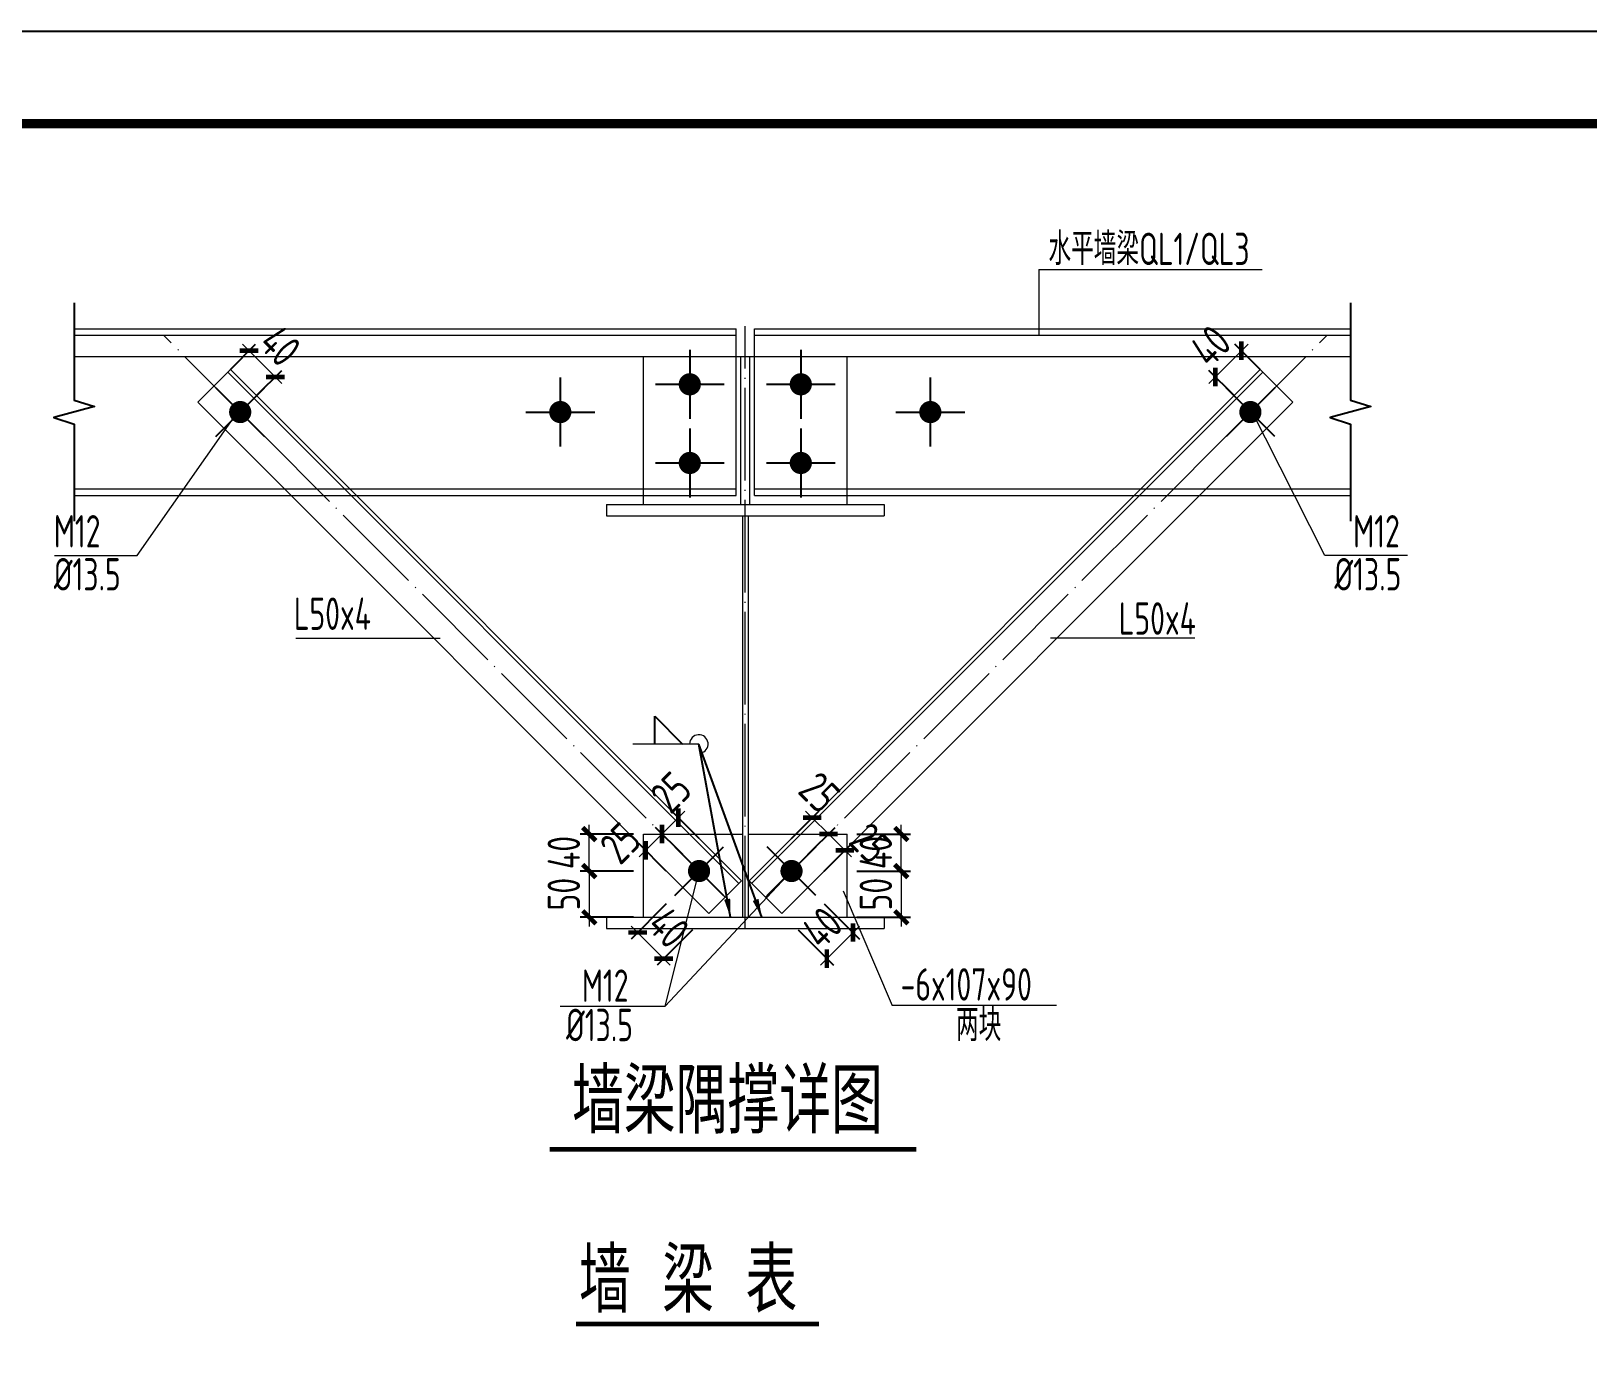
# Model space of a CAD drawing. Extents: x -2746917 to -971774, y -3334247 to -3250358.
# Drawn here: x -1535681 to -1518854, y -3288347 to -3274173 of the extents above; entities that cross this region are included whole.
import ezdxf

# ---------------------------------------------------------------- set-up
doc = ezdxf.new("R2010")
doc.units = 0
doc.header["$LTSCALE"] = 1000
doc.header["$MEASUREMENT"] = 0
doc.header["$PDMODE"] = 35
doc.linetypes.add('DOTE', pattern=[2.42, 2, -0.2, 0.02, -0.2])
doc.layers.get('0').update_dxf_attribs({"linetype": 'CONTINUOUS'})
doc.layers.get('Defpoints').update_dxf_attribs({"linetype": 'CONTINUOUS'})
for name, color, linetype in [('AXIS', 253, 'DOTE'), ('COLU', 7, 'CONTINUOUS'), ('DIM', 3, 'CONTINUOUS'), ('NUM', 7, 'CONTINUOUS'), ('PUB_TITLE', 4, 'CONTINUOUS'), ('REIN', 1, 'CONTINUOUS'), ('TEXT', 7, 'CONTINUOUS'), ('THIN', 7, 'CONTINUOUS'), ('WELD', 7, 'CONTINUOUS')]:
    doc.layers.add(name, color=color, linetype=linetype)
doc.layers.add('BEAM', color=7, linetype='CONTINUOUS', lineweight=13)
doc.layers.add('yichutu', color=7, linetype='CONTINUOUS', true_color=0xffffff, plot=False)
doc.styles.add('TSSD_Dimension', font='tssdeng.shx', dxfattribs={"width": 0.75, "bigfont": 'Hztxt.shx'})
doc.styles.add('TSSD_Label', font='tssdeng.shx', dxfattribs={"width": 0.75, "bigfont": 'hztxt.shx'})
doc.styles.add('TSSD_Rein', font='Tssdeng.shx', dxfattribs={"width": 0.75, "bigfont": 'hztxt.shx'})
doc.dimstyles.new('TSSD_10_100', dxfattribs={"dimtxt": 350, "dimasz": 100, "dimexe": 100, "dimexo": 250, "dimgap": 100, "dimtad": 1, "dimdec": 0, "dimlfac": 0.1, "dimzin": 0, "dimdsep": 46, "dimtxsty": 'TSSD_Dimension', "dimblk": 'ARCHTICK', "dimcen": 0, "dimdle": 100, "dimclrt": 7, "dimadec": 0, "dimazin": 0, "dimtfac": 1, "dimtdec": 0, "dimtix": 1, "dimtmove": 2, "dimatfit": 3, "dimldrblk": 'ARCHTICK', "dimfxl": 1, "dimtolj": 1, "dimtzin": 0, "dimlwd": 5, "dimarcsym": 0})
doc.dimstyles.new('TSSD_LEADER_STYLE_200.0', dxfattribs={"dimtxt": 700, "dimasz": 200, "dimexe": 200, "dimexo": 500, "dimgap": 0.09, "dimtad": 0, "dimtih": 1, "dimtoh": 1, "dimdec": 4, "dimzin": 0, "dimdsep": 46, "dimtxsty": 'Standard', "dimcen": 0.09, "dimdle": 200, "dimclrt": 7, "dimadec": 0, "dimazin": 0, "dimtfac": 1, "dimtdec": 4, "dimtofl": 0, "dimtmove": 0, "dimatfit": 3, "dimfxl": 1, "dimtolj": 1, "dimtzin": 0, "dimarcsym": 0})

# ---------------------------------------------------------------- blocks, each defined once
blk = doc.blocks.new('A$C2CE93CB4')
at = {"layer": 'AXIS'}
for p, q in [((19.7, 214.2), (19.7, -157.7)), ((-166.3, 28.2), (205.7, 28.2))]:
    blk.add_line(p, q, dxfattribs=at)
at = {"layer": 'REIN', "color": 0, "const_width": 60, "elevation": -57.6}
blk.add_lwpolyline([(-10.3, 28.2, 1), (49.7, 28.2, 1)], format="xyb", close=True, dxfattribs=at)
blk = doc.blocks.new('_ArchTick')
at = {"color": 0, "const_width": 0.5}
blk.add_lwpolyline([(-0.71, -0.71), (0.71, 0.71)], dxfattribs=at)
blk = doc.blocks.new('*D3405')
at = {"layer": 'Defpoints', "color": 0}
for p in [(-1533042, -3277910), (-1533704, -3278006), (-1533421, -3278289)]:
    blk.add_point(p, dxfattribs=at)
at = {"layer": 'DIM', "color": 0, "lineweight": -2}
for p, q in [((-1533527, -3277830), (-1533254, -3277557)), ((-1533244, -3278112), (-1532971, -3277839))]:
    blk.add_line(p, q, dxfattribs=at)
at = {"layer": 'DIM', "color": 0, "lineweight": 5}
for p, q in [((-1533325, -3277627), (-1533396, -3277557)), ((-1533325, -3277627), (-1533042, -3277910)), ((-1533042, -3277910), (-1532971, -3277981))]:
    blk.add_line(p, q, dxfattribs=at)
at = {"layer": 'DIM', "color": 0, "lineweight": 5, "xscale": 100, "yscale": 100, "zscale": 100}
for p, rotation in [((-1533325, -3277627), 315.000000000283), ((-1533042, -3277910), 135.000000000283)]:
    blk.add_blockref('_ArchTick', p, dxfattribs=dict(at, rotation=rotation))
at = {"layer": 'DIM', "color": 7, "lineweight": 5, "insert": (-1532989, -3277574), "char_height": 350, "attachment_point": 5, "rotation": 315, "style": 'TSSD_Dimension'}
blk.add_mtext('\\A1;40', dxfattribs=at)
blk = doc.blocks.new('*D3406')
at = {"layer": 'Defpoints', "color": 0}
for p in [(-1528638, -3283426), (-1528355, -3283709), (-1529126, -3283913)]:
    blk.add_point(p, dxfattribs=at)
at = {"layer": 'DIM', "color": 0, "lineweight": -2}
for p, q in [((-1528815, -3283603), (-1529196, -3283984)), ((-1528532, -3283886), (-1528914, -3284267))]:
    blk.add_line(p, q, dxfattribs=at)
at = {"layer": 'DIM', "color": 0, "lineweight": 5}
for p, q in [((-1529126, -3283913), (-1529196, -3283843)), ((-1528843, -3284196), (-1529126, -3283913)), ((-1528843, -3284196), (-1528772, -3284267))]:
    blk.add_line(p, q, dxfattribs=at)
at = {"layer": 'DIM', "color": 0, "lineweight": 5, "xscale": 100, "yscale": 100, "zscale": 100}
for p, rotation in [((-1529126, -3283913), 315.000000000283), ((-1528843, -3284196), 135.000000000283)]:
    blk.add_blockref('_ArchTick', p, dxfattribs=dict(at, rotation=rotation))
at = {"layer": 'DIM', "color": 7, "lineweight": 5, "insert": (-1528790, -3283860), "char_height": 350, "attachment_point": 5, "rotation": 315, "style": 'TSSD_Dimension'}
blk.add_mtext('\\A1;40', dxfattribs=at)
blk = doc.blocks.new('*D3407')
at = {"layer": 'Defpoints', "color": 0}
for p in [(-1528684, -3282673), (-1528285, -3283072), (-1528461, -3283249)]:
    blk.add_point(p, dxfattribs=at)
at = {"layer": 'DIM', "color": 0, "lineweight": 5}
blk.add_line((-1528932, -3282920), (-1528614, -3282602), dxfattribs=at)
at = {"layer": 'DIM', "color": 0, "lineweight": -2}
for p, q in [((-1528461, -3282896), (-1528755, -3282602)), ((-1528638, -3283072), (-1528932, -3282779))]:
    blk.add_line(p, q, dxfattribs=at)
at = {"layer": 'DIM', "color": 0, "lineweight": 5, "xscale": 100, "yscale": 100, "zscale": 100}
for p, rotation in [((-1528684, -3282673), 45.00000000007546), ((-1528861, -3282849), 225.0000000000755)]:
    blk.add_blockref('_ArchTick', p, dxfattribs=dict(at, rotation=rotation))
at = {"layer": 'DIM', "color": 7, "lineweight": 5, "insert": (-1528764, -3282399), "char_height": 350, "attachment_point": 5, "rotation": 45, "style": 'TSSD_Dimension'}
blk.add_mtext('\\A1;25', dxfattribs=at)
blk = doc.blocks.new('*D3408')
at = {"layer": 'Defpoints', "color": 0}
for p in [(-1529038, -3283026), (-1528461, -3283249), (-1528638, -3283426)]:
    blk.add_point(p, dxfattribs=at)
at = {"layer": 'DIM', "color": 0, "lineweight": 5}
blk.add_line((-1528790, -3282779), (-1529109, -3283097), dxfattribs=at)
at = {"layer": 'DIM', "color": 0, "lineweight": -2}
for p, q in [((-1528638, -3283072), (-1528932, -3282779)), ((-1528815, -3283249), (-1529109, -3282955))]:
    blk.add_line(p, q, dxfattribs=at)
at = {"layer": 'DIM', "color": 0, "lineweight": 5, "xscale": 100, "yscale": 100, "zscale": 100}
for p, rotation in [((-1528861, -3282849), 44.99999999992454), ((-1529038, -3283026), 224.9999999999245)]:
    blk.add_blockref('_ArchTick', p, dxfattribs=dict(at, rotation=rotation))
at = {"layer": 'DIM', "color": 7, "lineweight": 5, "insert": (-1529312, -3282947), "char_height": 350, "attachment_point": 5, "rotation": 45, "style": 'TSSD_Dimension'}
blk.add_mtext('\\A1;25', dxfattribs=at)
blk = doc.blocks.new('*D3409')
at = {"layer": 'Defpoints', "color": 0}
for p in [(-1528918, -3283249), (-1529648, -3283749), (-1528918, -3283749)]:
    blk.add_point(p, dxfattribs=at)
at = {"layer": 'DIM', "color": 0, "lineweight": 5}
for p, q in [((-1529648, -3283249), (-1529648, -3283149)), ((-1529648, -3283249), (-1529648, -3283749)), ((-1529648, -3283749), (-1529648, -3283849))]:
    blk.add_line(p, q, dxfattribs=at)
at = {"layer": 'DIM', "color": 0, "lineweight": -2}
for p, q in [((-1529168, -3283249), (-1529748, -3283249)), ((-1529168, -3283749), (-1529748, -3283749))]:
    blk.add_line(p, q, dxfattribs=at)
at = {"layer": 'DIM', "color": 0, "lineweight": 5, "xscale": 100, "yscale": 100, "zscale": 100}
for p, rotation in [((-1529648, -3283249), 270), ((-1529648, -3283749), 90)]:
    blk.add_blockref('_ArchTick', p, dxfattribs=dict(at, rotation=rotation))
at = {"layer": 'DIM', "color": 7, "lineweight": 5, "insert": (-1529923, -3283499), "char_height": 350, "attachment_point": 5, "rotation": 90, "style": 'TSSD_Dimension'}
blk.add_mtext('\\A1;50', dxfattribs=at)
blk = doc.blocks.new('*D3410')
at = {"layer": 'Defpoints', "color": 0}
for p in [(-1529648, -3282849), (-1528918, -3282849), (-1528918, -3283249)]:
    blk.add_point(p, dxfattribs=at)
at = {"layer": 'DIM', "color": 0, "lineweight": -2}
for p, q in [((-1529168, -3282849), (-1529748, -3282849)), ((-1529168, -3283249), (-1529748, -3283249))]:
    blk.add_line(p, q, dxfattribs=at)
at = {"layer": 'DIM', "color": 0, "lineweight": 5}
for p, q in [((-1529648, -3282849), (-1529648, -3282749)), ((-1529648, -3283249), (-1529648, -3282849)), ((-1529648, -3283249), (-1529648, -3283349))]:
    blk.add_line(p, q, dxfattribs=at)
at = {"layer": 'DIM', "color": 0, "lineweight": 5, "xscale": 100, "yscale": 100, "zscale": 100}
for p, rotation in [((-1529648, -3282849), 270), ((-1529648, -3283249), 90)]:
    blk.add_blockref('_ArchTick', p, dxfattribs=dict(at, rotation=rotation))
at = {"layer": 'DIM', "color": 7, "lineweight": 5, "insert": (-1529923, -3283049), "char_height": 350, "attachment_point": 5, "rotation": 90, "style": 'TSSD_Dimension'}
blk.add_mtext('\\A1;40', dxfattribs=at)
blk = doc.blocks.new('*D3411')
at = {"layer": 'Defpoints', "color": 0}
for p in [(-1522880, -3277910), (-1522219, -3278006), (-1522501, -3278289)]:
    blk.add_point(p, dxfattribs=at)
at = {"layer": 'DIM', "color": 0, "lineweight": 5}
for p, q in [((-1522598, -3277627), (-1522880, -3277910)), ((-1522598, -3277627), (-1522527, -3277557)), ((-1522880, -3277910), (-1522951, -3277981))]:
    blk.add_line(p, q, dxfattribs=at)
at = {"layer": 'DIM', "color": 0, "lineweight": -2}
for p, q in [((-1522395, -3277830), (-1522668, -3277557)), ((-1522678, -3278112), (-1522951, -3277839))]:
    blk.add_line(p, q, dxfattribs=at)
at = {"layer": 'DIM', "color": 0, "lineweight": 5, "xscale": 100, "yscale": 100, "zscale": 100}
for p, rotation in [((-1522598, -3277627), 224.999999999717), ((-1522880, -3277910), 44.99999999971701)]:
    blk.add_blockref('_ArchTick', p, dxfattribs=dict(at, rotation=rotation))
at = {"layer": 'DIM', "color": 7, "lineweight": 5, "insert": (-1522934, -3277574), "char_height": 350, "attachment_point": 5, "rotation": 45, "style": 'TSSD_Dimension'}
blk.add_mtext('\\A1;40', dxfattribs=at)
blk = doc.blocks.new('*D3412')
at = {"layer": 'Defpoints', "color": 0}
for p in [(-1527285, -3283426), (-1527567, -3283709), (-1526797, -3283913)]:
    blk.add_point(p, dxfattribs=at)
at = {"layer": 'DIM', "color": 0, "lineweight": -2}
for p, q in [((-1527108, -3283603), (-1526726, -3283984)), ((-1527391, -3283886), (-1527009, -3284267))]:
    blk.add_line(p, q, dxfattribs=at)
at = {"layer": 'DIM', "color": 0, "lineweight": 5}
for p, q in [((-1526797, -3283913), (-1526726, -3283843)), ((-1527080, -3284196), (-1526797, -3283913)), ((-1527080, -3284196), (-1527150, -3284267))]:
    blk.add_line(p, q, dxfattribs=at)
at = {"layer": 'DIM', "color": 0, "lineweight": 5, "xscale": 100, "yscale": 100, "zscale": 100}
for p, rotation in [((-1526797, -3283913), 224.999999999717), ((-1527080, -3284196), 44.99999999971702)]:
    blk.add_blockref('_ArchTick', p, dxfattribs=dict(at, rotation=rotation))
at = {"layer": 'DIM', "color": 7, "lineweight": 5, "insert": (-1527133, -3283860), "char_height": 350, "attachment_point": 5, "rotation": 45, "style": 'TSSD_Dimension'}
blk.add_mtext('\\A1;40', dxfattribs=at)
blk = doc.blocks.new('*D3413')
at = {"layer": 'Defpoints', "color": 0}
for p in [(-1527238, -3282673), (-1527638, -3283072), (-1527461, -3283249)]:
    blk.add_point(p, dxfattribs=at)
at = {"layer": 'DIM', "color": 0, "lineweight": -2}
for p, q in [((-1527461, -3282896), (-1527168, -3282602)), ((-1527285, -3283072), (-1526991, -3282779))]:
    blk.add_line(p, q, dxfattribs=at)
at = {"layer": 'DIM', "color": 0, "lineweight": 5}
blk.add_line((-1526991, -3282920), (-1527309, -3282602), dxfattribs=at)
at = {"layer": 'DIM', "color": 0, "lineweight": 5, "xscale": 100, "yscale": 100, "zscale": 100}
for p, rotation in [((-1527238, -3282673), 134.9999999999245), ((-1527062, -3282849), 314.9999999999245)]:
    blk.add_blockref('_ArchTick', p, dxfattribs=dict(at, rotation=rotation))
at = {"layer": 'DIM', "color": 7, "lineweight": 5, "insert": (-1527159, -3282399), "char_height": 350, "attachment_point": 5, "rotation": 315, "style": 'TSSD_Dimension'}
blk.add_mtext('\\A1;25', dxfattribs=at)
blk = doc.blocks.new('*D3414')
at = {"layer": 'Defpoints', "color": 0}
for p in [(-1526885, -3283026), (-1527461, -3283249), (-1527285, -3283426)]:
    blk.add_point(p, dxfattribs=at)
at = {"layer": 'DIM', "color": 0, "lineweight": -2}
for p, q in [((-1527285, -3283072), (-1526991, -3282779)), ((-1527108, -3283249), (-1526814, -3282955))]:
    blk.add_line(p, q, dxfattribs=at)
at = {"layer": 'DIM', "color": 0, "lineweight": 5}
blk.add_line((-1527132, -3282779), (-1526814, -3283097), dxfattribs=at)
at = {"layer": 'DIM', "color": 0, "lineweight": 5, "xscale": 100, "yscale": 100, "zscale": 100}
for p, rotation in [((-1527062, -3282849), 135.0000000000755), ((-1526885, -3283026), 315.0000000000755)]:
    blk.add_blockref('_ArchTick', p, dxfattribs=dict(at, rotation=rotation))
at = {"layer": 'DIM', "color": 7, "lineweight": 5, "insert": (-1526611, -3282947), "char_height": 350, "attachment_point": 5, "rotation": 315, "style": 'TSSD_Dimension'}
blk.add_mtext('\\A1;25', dxfattribs=at)
blk = doc.blocks.new('*D3415')
at = {"layer": 'Defpoints', "color": 0}
for p in [(-1527004, -3283249), (-1527004, -3283749), (-1526275, -3283749)]:
    blk.add_point(p, dxfattribs=at)
at = {"layer": 'DIM', "color": 0, "lineweight": 5}
for p, q in [((-1526275, -3283249), (-1526275, -3283149)), ((-1526275, -3283249), (-1526275, -3283749)), ((-1526275, -3283749), (-1526275, -3283849))]:
    blk.add_line(p, q, dxfattribs=at)
at = {"layer": 'DIM', "color": 0, "lineweight": -2}
for p, q in [((-1526754, -3283249), (-1526175, -3283249)), ((-1526754, -3283749), (-1526175, -3283749))]:
    blk.add_line(p, q, dxfattribs=at)
at = {"layer": 'DIM', "color": 0, "lineweight": 5, "xscale": 100, "yscale": 100, "zscale": 100}
for p, rotation in [((-1526275, -3283249), 270), ((-1526275, -3283749), 90)]:
    blk.add_blockref('_ArchTick', p, dxfattribs=dict(at, rotation=rotation))
at = {"layer": 'DIM', "color": 7, "lineweight": 5, "insert": (-1526550, -3283499), "char_height": 350, "attachment_point": 5, "rotation": 90, "style": 'TSSD_Dimension'}
blk.add_mtext('\\A1;50', dxfattribs=at)
blk = doc.blocks.new('*D3416')
at = {"layer": 'Defpoints', "color": 0}
for p in [(-1527004, -3282849), (-1526275, -3282849), (-1527004, -3283249)]:
    blk.add_point(p, dxfattribs=at)
at = {"layer": 'DIM', "color": 0, "lineweight": -2}
for p, q in [((-1526754, -3282849), (-1526175, -3282849)), ((-1526754, -3283249), (-1526175, -3283249))]:
    blk.add_line(p, q, dxfattribs=at)
at = {"layer": 'DIM', "color": 0, "lineweight": 5}
for p, q in [((-1526275, -3282849), (-1526275, -3282749)), ((-1526275, -3283249), (-1526275, -3282849)), ((-1526275, -3283249), (-1526275, -3283349))]:
    blk.add_line(p, q, dxfattribs=at)
at = {"layer": 'DIM', "color": 0, "lineweight": 5, "xscale": 100, "yscale": 100, "zscale": 100}
for p, rotation in [((-1526275, -3282849), 270), ((-1526275, -3283249), 90)]:
    blk.add_blockref('_ArchTick', p, dxfattribs=dict(at, rotation=rotation))
at = {"layer": 'DIM', "color": 7, "lineweight": 5, "insert": (-1526550, -3283049), "char_height": 350, "attachment_point": 5, "rotation": 90, "style": 'TSSD_Dimension'}
blk.add_mtext('\\A1;40', dxfattribs=at)
blk = doc.blocks.new('_WELD004')
at = {"color": 0, "linetype": 'ByBlock'}
for p, q in [((0, 1), (1, 0)), ((0, 0), (0, 1))]:
    blk.add_line(p, q, dxfattribs=at)
blk = doc.blocks.new('yct-891-420-89100-42000-100-2004.0')
at = {"layer": 'yichutu', "color": 7, "true_color": 0xffffff}
blk.add_lwpolyline([(0, 0), (0, 42000), (89100, 42000), (89100, 0)], close=True, dxfattribs=at)
blk = doc.blocks.new('A$C440D491C')
at = {"layer": 'PUB_TITLE'}
blk.add_lwpolyline([(0, 0), (0, 42000), (89100, 42000), (89100, 0)], close=True, dxfattribs=at)
at = {"layer": 'PUB_TITLE', "const_width": 100}
blk.add_lwpolyline([(88100, 1000), (88100, 41000), (713, 41000), (713, 1000), (88100, 1000)], dxfattribs=at)

msp = doc.modelspace()

# ---------------------------------------------------------------- linework, layer by layer
at = {"layer": 'AXIS', "linetype": 'DOTE', "lineweight": 5, "ltscale": 0.5}
for p, q in [((-1528178.46, -3283531.97), (-1534251.19, -3277459.24)), ((-1527961.3, -3283869.13), (-1527961.3, -3277362.86)), ((-1527744.14, -3283531.97), (-1521671.41, -3277459.24))]:
    msp.add_line(p, q, dxfattribs=at)
at = {"layer": 'BEAM', "linetype": 'ByBlock'}
for p, q in [((-1535215.56, -3277389.24), (-1528061.3, -3277389.24)), ((-1535215.56, -3277459.24), (-1528061.3, -3277459.24)), ((-1528061.3, -3279189.24), (-1528061.3, -3277389.24)), ((-1527861.3, -3277389.24), (-1521420.81, -3277389.24)), ((-1527861.3, -3279189.24), (-1527861.3, -3277389.24)), ((-1527861.3, -3277459.24), (-1521420.81, -3277459.24)), ((-1535215.56, -3277689.24), (-1528011.3, -3277689.24)), ((-1529061.3, -3279289.24), (-1529061.3, -3277689.24)), ((-1528011.3, -3277689.24), (-1521420.81, -3277689.24)), ((-1528011.3, -3279289.24), (-1528011.3, -3277689.24)), ((-1527911.3, -3279289.24), (-1527911.3, -3277689.24)), ((-1526861.3, -3279289.24), (-1526861.3, -3277689.24)), ((-1528029.96, -3283383.48), (-1533555.54, -3277857.9)), ((-1528001.68, -3283355.2), (-1533527.26, -3277829.62)), ((-1527920.92, -3283355.2), (-1522395.34, -3277829.62)), ((-1527892.63, -3283383.48), (-1522367.06, -3277857.9)), ((-1528355.23, -3283708.75), (-1533880.81, -3278183.17)), ((-1527567.37, -3283708.75), (-1522041.79, -3278183.17)), ((-1535215.56, -3279119.24), (-1528061.3, -3279119.24)), ((-1527861.3, -3279119.24), (-1521420.81, -3279119.24)), ((-1535215.56, -3279189.24), (-1528061.3, -3279189.24)), ((-1529461.3, -3279289.24), (-1526461.3, -3279289.24)), ((-1529461.3, -3279289.24), (-1529461.3, -3279409.24)), ((-1527861.3, -3279189.24), (-1521420.81, -3279189.24)), ((-1526461.3, -3279289.24), (-1526461.3, -3279409.24)), ((-1529461.3, -3279409.24), (-1526461.3, -3279409.24)), ((-1527991.3, -3279409.24), (-1527991.3, -3283749.13)), ((-1527931.3, -3279409.24), (-1527931.3, -3283749.13)), ((-1529461.3, -3283749.13), (-1526461.3, -3283749.13)), ((-1529461.3, -3283749.13), (-1529461.3, -3283869.13)), ((-1529461.3, -3283869.13), (-1526461.3, -3283869.13)), ((-1526461.3, -3283749.13), (-1526461.3, -3283869.13))]:
    msp.add_line(p, q, dxfattribs=at)
at = {"layer": 'COLU', "linetype": 'ByBlock', "lineweight": 5}
for p, q in [((-1529061.3, -3282849.13), (-1527991.3, -3282849.13)), ((-1529061.3, -3283749.13), (-1529061.3, -3282849.13)), ((-1527931.3, -3282849.13), (-1526861.3, -3282849.13)), ((-1526861.3, -3283749.13), (-1526861.3, -3282849.13))]:
    msp.add_line(p, q, dxfattribs=at)
at = {"layer": 'NUM', "const_width": 50}
msp.add_lwpolyline([(-1530076.43, -3286255.08), (-1526111.64, -3286255.08)], dxfattribs=at)
at = {"layer": 'NUM', "color": 0, "linetype": 'ByBlock', "const_width": 50}
msp.add_lwpolyline([(-1529790.78, -3288144.71), (-1527165.6, -3288144.71)], dxfattribs=at)
at = {"layer": 'TEXT', "lineweight": 5}
for p, q in [((-1524788.56, -3276749.06, 48), (-1522374.69, -3276749.06, 48)), ((-1524788.56, -3276749.06, 48), (-1524788.56, -3277459.24, 48)), ((-1533527.26, -3277829.62), (-1533880.81, -3278183.17)), ((-1522395.34, -3277829.62), (-1522041.79, -3278183.17)), ((-1534536.29, -3279840.07), (-1533421.19, -3278250.82)), ((-1521695.24, -3279840.07), (-1522501.41, -3278250.82)), ((-1535427.18, -3279840.07), (-1534536.29, -3279840.07)), ((-1520804.35, -3279840.07), (-1521695.24, -3279840.07)), ((-1532819.44, -3280731.81), (-1531258.7, -3280731.81)), ((-1523103.16, -3280731.81), (-1524663.9, -3280731.81)), ((-1528828.54, -3284710.54), (-1528461.3, -3283249.13)), ((-1528828.54, -3284710.54), (-1527461.3, -3283249.13, 115.2)), ((-1528001.68, -3283355.2), (-1528355.23, -3283708.75)), ((-1527920.92, -3283355.2), (-1527567.37, -3283708.75)), ((-1526903.17, -3283462.08), (-1526375.28, -3284701.03)), ((-1529962.44, -3284710.54), (-1528828.54, -3284710.54)), ((-1524596.24, -3284701.03), (-1526375.28, -3284701.03))]:
    msp.add_line(p, q, dxfattribs=at)
at = {"layer": 'THIN'}
for points in [[(-1535215.56, -3277109.24), (-1535215.56, -3278159.24), (-1534995.56, -3278229.24), (-1535435.56, -3278349.24), (-1535215.56, -3278419.24), (-1535215.56, -3279469.24)], [(-1521420.81, -3277109.24), (-1521420.81, -3278159.24), (-1521200.81, -3278229.24), (-1521640.81, -3278349.24), (-1521420.81, -3278419.24), (-1521420.81, -3279469.24)]]:
    msp.add_lwpolyline(points, dxfattribs=at)
at = {"layer": 'WELD', "lineweight": 5}
msp.add_line((-1528463.37, -3281876.21), (-1529175.63, -3281876.21), dxfattribs=at)
msp.add_arc((-1528463.37, -3281876.21), 100, 280.346455, 180, dxfattribs=at)

# ---------------------------------------------------------------- block references
at = {"ltscale": 1.5}
msp.add_blockref('A$C440D491C', (-1592989.12, -3316173.05), dxfattribs=at)
at = {"layer": 'COLU', "linetype": 'ByBlock', "xscale": 2, "yscale": 2, "zscale": 2}
for p in [(-1528600.63, -3278045.73, 115.2), (-1527400.63, -3278045.73, 115.2), (-1530000.63, -3278345.73, 115.2), (-1526000.63, -3278345.73, 115.2), (-1528600.63, -3278895.73, 115.2), (-1527400.63, -3278895.73, 115.2)]:
    msp.add_blockref('A$C2CE93CB4', p, dxfattribs=at)
at = {"layer": 'COLU', "linetype": 'ByBlock', "yscale": 2, "zscale": 2}
for p, xscale, rotation in [((-1533409.06, -3278357, 115.2), 2.000000000015772, 45), ((-1522513.54, -3278357, 115.2), -2.000000000015772, 315), ((-1528449.16, -3283316.89, 115.2), 2.000000000015772, 45), ((-1527473.43, -3283316.89, 115.2), -2.000000000015772, 315)]:
    msp.add_blockref('A$C2CE93CB4', p, dxfattribs=dict(at, xscale=xscale, rotation=rotation))
at = {"layer": 'WELD', "xscale": 300, "yscale": 300, "zscale": 300}
msp.add_blockref('_WELD004', (-1528939.59, -3281876.21), dxfattribs=at)
at = {"layer": 'yichutu'}
msp.add_blockref('yct-891-420-89100-42000-100-2004.0', (-1592989.12, -3316173.05), dxfattribs=at)

# ---------------------------------------------------------------- texts
at = {"layer": 'TEXT', "lineweight": 5}
for s, height, style, width, p in [('水平墙梁QL1/QL3', 350, 'TSSD_Rein', 0.7, (-1524684.72, -3276700.55, 106.52)), ('M12', 350, 'TSSD_Rein', 0.7, (-1535435.8, -3279752.63)), ('M12', 350, 'TSSD_Rein', 0.7, (-1521390.94, -3279752.63)), ('%%C13.5', 350, 'TSSD_Rein', 0.7, (-1535435.8, -3280217.17)), ('%%C13.5', 350, 'TSSD_Rein', 0.7, (-1521592.86, -3280217.17)), ('L50x4', 350, 'TSSD_Rein', 0.7, (-1532840.62, -3280643.29)), ('L50x4', 350, 'TSSD_Rein', 0.7, (-1523923.75, -3280694.91)), ('M12', 350, 'TSSD_Rein', 0.7, (-1529728.05, -3284662.24)), ('-6x107x90', 350, 'TSSD_Rein', 0.7, (-1526282.65, -3284649.09)), ('两块', 350, 'TSSD_Rein', 0.7, (-1525684, -3285086.84)), ('%%C13.5', 350, 'TSSD_Rein', 0.7, (-1529898.53, -3285087.64)), ('墙梁隅撑详图', 700, 'TSSD_Label', 0.8, (-1529834.14, -3286085.41)), ('墙 梁 表', 700, 'TSSD_Label', 0.8, (-1529759.7, -3288022.94))]:
    msp.add_text(s, height=height, dxfattribs=dict(at, style=style, width=width)).set_placement(p)

# ---------------------------------------------------------------- dimensions: what is measured, and where the dimension line sits
at = {"layer": 'DIM', "lineweight": 5}
for p1, p2, distance, picture, middle in [((-1533704.04, -3278006.39), (-1533421.19, -3278289.24), 536.1, '*D3405', (-1532989.08, -3277574.28)), ((-1522218.56, -3278006.39), (-1522501.41, -3278289.24), -536.1, '*D3411', (-1522933.52, -3277574.28)), ((-1528355.23, -3283708.75), (-1528638.08, -3283425.91), 689.54, '*D3406', (-1528789.78, -3283860.45)), ((-1527567.37, -3283708.75), (-1527284.52, -3283425.91), -689.54, '*D3412', (-1527132.82, -3283860.45))]:
    dim = msp.add_aligned_dim(p1=p1, p2=p2, distance=distance, dimstyle='TSSD_10_100', dxfattribs=at)
    dim.commit()
    dim.dimension.update_dxf_attribs({"geometry": picture, "text_midpoint": middle})
for base, p1, p2, angle, picture, middle in [((-1528684.24, -3282672.64), (-1528461.3, -3283249.13), (-1528284.52, -3283072.35), 45, '*D3407', (-1528763.92, -3282398.77)), ((-1527238.36, -3282672.64), (-1527461.3, -3283249.13), (-1527638.08, -3283072.35), 135, '*D3413', (-1527158.68, -3282398.77)), ((-1529037.79, -3283026.19), (-1528461.3, -3283249.13), (-1528638.08, -3283425.91), 225, '*D3408', (-1529311.66, -3282946.51)), ((-1526884.81, -3283026.19), (-1527461.3, -3283249.13), (-1527284.52, -3283425.91), 315, '*D3414', (-1526610.94, -3282946.51))]:
    dim = msp.add_linear_dim(base=base, p1=p1, p2=p2, angle=angle, dimstyle='TSSD_10_100', dxfattribs=at)
    dim.commit()
    dim.dimension.update_dxf_attribs({"geometry": picture, "text_midpoint": middle, "dimtype": 161})
for base, p1, p2, picture, middle in [((-1529647.85, -3282849.13), (-1528918.45, -3283249.13), (-1528918.45, -3282849.13), '*D3410', (-1529922.85, -3283049.13)), ((-1526274.75, -3282849.13), (-1527004.15, -3283249.13), (-1527004.15, -3282849.13), '*D3416', (-1526549.75, -3283049.13)), ((-1529647.85, -3283749.13), (-1528918.45, -3283249.13), (-1528918.45, -3283749.13), '*D3409', (-1529922.85, -3283499.13)), ((-1526274.75, -3283749.13), (-1527004.15, -3283249.13), (-1527004.15, -3283749.13), '*D3415', (-1526549.75, -3283499.13))]:
    dim = msp.add_linear_dim(base=base, p1=p1, p2=p2, angle=90, dimstyle='TSSD_10_100', dxfattribs=at)
    dim.commit()
    dim.dimension.update_dxf_attribs({"geometry": picture, "text_midpoint": middle})

# ---------------------------------------------------------------- leaders
at = {"layer": 'WELD', "lineweight": 5}
for points in [[(-1528121.43, -3283749.13), (-1528463.37, -3281876.21)], [(-1527781.32, -3283749.13), (-1528463.37, -3281876.21)]]:
    msp.add_leader(points, dimstyle='TSSD_LEADER_STYLE_200.0', dxfattribs=at)

doc.saveas('drawing.dxf')
